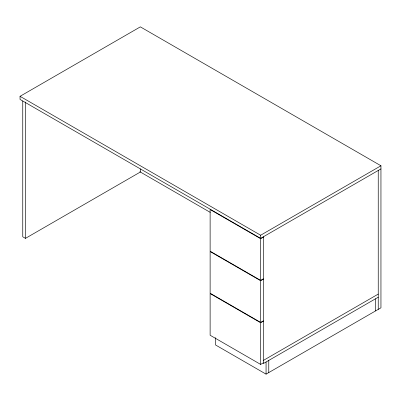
<?xml version="1.0" encoding="UTF-8"?>
<svg xmlns="http://www.w3.org/2000/svg" width="401" height="401" viewBox="0 0 401 401"><rect width="100%" height="100%" fill="white"/><g stroke="black" fill="none" stroke-linecap="round" stroke-linejoin="round"><path stroke-width="0.6" d="M380.95 168.896L260.65 238.349L20.05 99.443L20.05 96.315L140.35 26.862L380.95 165.773L380.95 307.808L266.063 374.138L215.537 344.965L215.537 337.672M22.757 101.007L22.757 236.79L25.463 238.354L140.35 172.024L140.35 168.896M20.05 96.315L260.65 235.227L380.95 165.773M263.357 278.81L260.65 280.374L210.124 251.201L210.124 209.528L260.65 238.7L263.357 237.136M263.357 320.83L260.65 322.394L210.124 293.221L210.124 251.547L260.65 280.72L263.357 279.156M263.357 362.85L260.65 364.414L210.124 335.241L210.124 293.567L260.65 322.74L263.357 321.176M263.357 360.419L378.243 294.088M378.243 297.216L263.357 363.547L263.357 236.79M139.809 171.713L210.254 212.385M378.243 170.46L378.243 309.372M375.536 298.78L375.536 310.935M268.77 360.419L268.77 372.574M266.063 361.983L266.063 374.138M260.65 235.227L260.65 238.349M260.65 238.7L260.65 280.374M260.65 280.72L260.65 322.394M260.65 322.74L260.65 364.414M25.463 101.944L25.463 238.354"/></g></svg>
